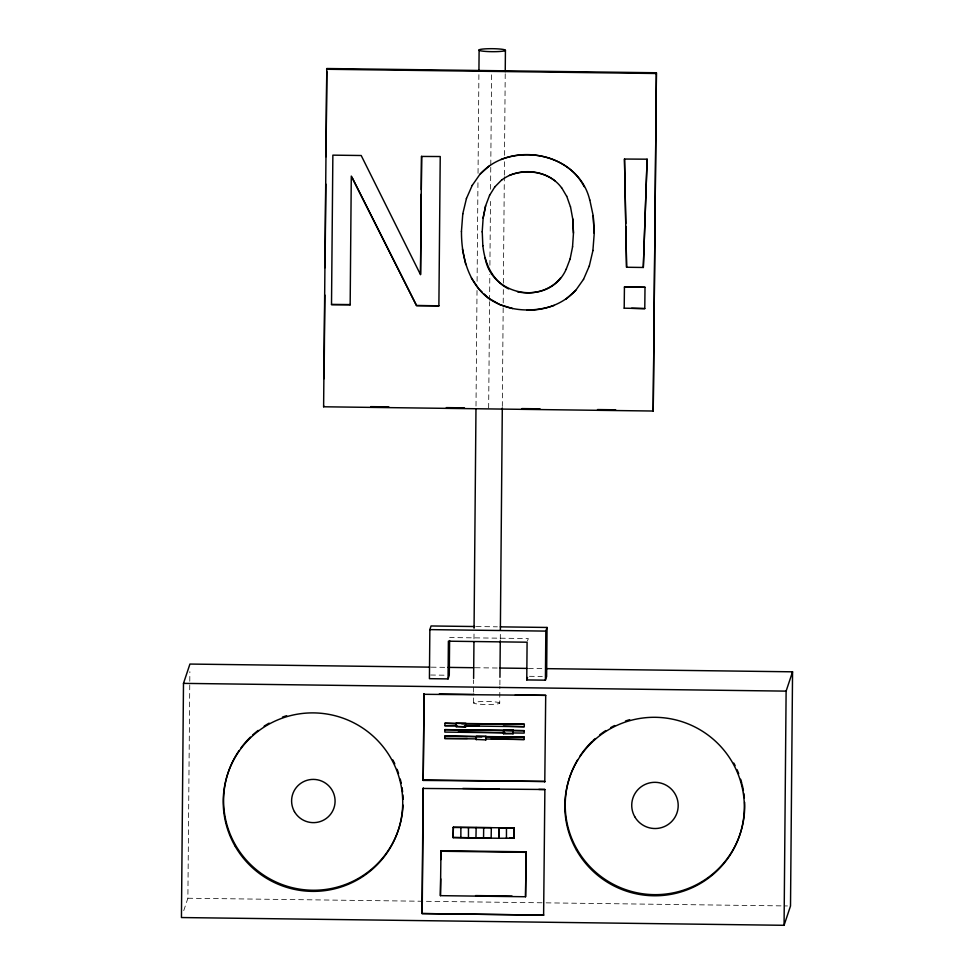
<?xml version="1.0" encoding="UTF-8"?>
<svg xmlns="http://www.w3.org/2000/svg" width="974" height="974" viewBox="0 0 974 974"><rect width="100%" height="100%" fill="white"/><g stroke="black" fill="none" stroke-linecap="round" stroke-linejoin="round"><path stroke-width="0.73" stroke-dasharray="4.87 3.65" d="M183.745 910.641L187.885 898.235L189.869 671.658M473.413 702.826L473.498 693.695M473.51 692.173L473.608 679.998M473.973 638.907L474.034 631.298M476.006 406.097L477.017 290.447M477.09 281.316L477.966 180.884M478.039 173.275L478.916 72.843M488.656 408.167L489.593 301.733M489.605 300.211L489.825 274.376M489.91 265.245L490.47 201.387M490.567 189.224L490.774 166.42M490.786 164.898L491.578 73.683M499.723 703.155A13.173 1.485 0.5 0 0 480.426 701.621A13.173 1.485 0.5 0 0 479.561 704.19A13.173 1.485 0.5 0 0 499.723 703.155L499.869 686.426M499.881 684.905L499.942 678.817M500.283 639.248L500.356 631.639M502.316 406.426L503.205 304.472M503.217 302.951L503.339 289.266M503.388 283.178L504.325 176.659M504.337 175.137L504.459 161.44M504.508 155.353L505.226 73.184M527.494 640.989L528.31 638.554L449.611 637.544M476.262 626.538L497.349 626.818M431.287 667.166L446.469 667.36M475.3 667.738L498.067 668.03M528.432 668.42L543.614 668.614M430.642 675.019L446.421 675.226M529.418 676.297L542.323 676.455M187.885 898.235L544.6 902.825M546.122 902.849L787.467 905.954"/><path stroke-width="1.46" d="M429.765 667.141L189.93 664.061L183.489 683.371L181.444 917.545L784.07 925.3L790.511 905.99L792.556 671.816L546.645 668.651M323.612 406.779L326.801 68.521L656.403 72.758L653.213 411.028L323.612 406.779L323.867 406.036M324.099 378.679L324.829 295.049M325.072 267.692L325.803 184.062M326.034 156.704L326.777 71.552M331.513 304.558L350.214 304.655L331.513 304.558L332.864 155.146L361.196 155.511L420.5 274.619L421.584 156.29L421.292 189.626M350.165 304.801L351.285 176.087L416.507 305.653L438.933 305.799L416.555 305.507L352.016 177.292M420.549 274.485L421.255 194.167M422.022 913.551L543.614 915.122L422.022 913.551L423.118 788.453L544.88 789.5L538.805 789.427M423.179 780.43L424.104 693.78L423.179 780.43L544.953 781.477L423.361 779.918M422.192 913.028L423.288 787.942M474.752 626.526L431.068 625.965L429.851 629.618L429.424 678.671L448.064 678.915L449.282 675.262L449.586 640.563M438.884 305.946L440.236 156.534L421.535 156.437M440.418 895.654L440.978 850.716L526.106 851.812L525.546 896.75L440.418 895.654L440.735 878.852M440.893 859.604L440.978 850.716M476.347 738.889L444.741 738.487L444.862 736.052L524.219 737.074L524.097 739.51L485.929 739.023M503.631 732.838L444.801 732.083L444.923 729.648L524.268 730.67L524.158 733.105L513.201 732.959M456.258 725.813L444.862 725.667L444.972 723.244L524.329 724.266L524.207 726.689L465.84 725.947M448.064 678.915L448.393 641.196L527.092 642.207L526.764 679.925L545.403 680.169L546.621 676.516L547.047 627.451L500.356 626.854M483.579 837.993L453.154 837.677L453.348 827.182L514.138 827.973L514.053 838.188L509.499 838.127M453.154 837.677L453.348 827.182M456.161 726.677L456.282 723.11L465.864 723.244L465.742 726.811L456.161 726.677L456.282 723.11M460.872 827.51L460.86 837.482M468.47 827.608L468.457 837.579M473.62 678.476L473.948 641.951M474.058 628.254L475.969 409.141M478.928 71.321L479.111 50.015M476.249 739.753L476.371 736.186L485.953 736.307L485.819 739.887L476.347 739.461M491.261 837.871L483.554 838.066L483.676 827.803M485.819 739.887L485.953 736.307M491.152 838.164L491.322 827.742M499.954 677.295L500.271 640.77M500.368 630.117L502.304 407.948M505.238 71.662L505.421 50.356A13.173 1.485 0.5 0 0 486.123 48.81A13.173 1.485 0.5 0 0 485.259 51.391A13.173 1.485 0.5 0 0 505.421 50.356M514.053 838.164L498.761 838.261L498.944 827.766M498.834 838.042L498.919 827.851M503.521 733.702L503.655 730.135L513.225 730.256L513.201 733.532L503.521 733.702L503.655 730.135M506.468 828.095L506.456 838.066M513.103 733.824L513.225 730.256M513.98 838.383L514.138 827.973M525.546 896.75L526.106 851.812M545.403 680.169L545.83 631.103L547.047 627.451M543.614 915.122L544.88 789.5M544.783 782L545.708 695.351L515.307 694.961M624.2 308.332L624.431 287.038L645.007 287.293L644.776 308.6L624.249 308.186M653.213 411.028L656.403 72.758M784.07 925.3L786.115 691.126L792.556 671.816M643.315 267.473L647.126 159.188L624.492 159.042L626.574 267.253L643.315 267.473L647.126 159.188M572.542 246.897L573.479 232.932L572.797 218.943M482.191 231.909L483.153 217.993L485.636 205.745M461.42 231.642L462.796 213.817M592.898 250.598L594.25 233.2L593.215 215.571M570.119 258.974L572.59 246.751M483.104 218.139L485.588 205.879L489.605 195.238M589.282 266.072L592.947 250.464M462.747 213.963L466.449 198.477M624.492 159.042L625.783 223.521M444.972 723.244L456.282 723.682M444.862 725.667L456.928 725.533M444.923 729.648L524.268 730.67M444.862 736.052L481.838 736.831M444.741 738.487L467.301 738.475M465.742 726.811L456.258 726.385M626.574 267.253L625.844 226.528M624.431 287.038L645.007 287.293M644.776 308.6L631.602 308.283M476.14 827.474L475.957 837.969L498.761 838.261M526.764 679.925L527.567 677.49M483.554 838.066L453.263 837.372M524.329 724.266L461.761 723.755M524.207 726.689L503.351 726.129M491.346 827.669L453.251 827.486M524.219 737.074L485.953 736.88M524.097 739.51L491.261 738.791M545.708 695.351L423.933 694.304M566.174 269.299L570.167 258.828M583.487 279.453L589.331 265.926M466.4 198.623L472.244 185.316M489.557 195.384L494.926 186.716M566.223 269.153C549.738 306.396 491.7 297.228 485.113 257.733M472.195 185.462L480.012 174.188L489.654 165.58M583.536 279.307L575.658 290.459L565.626 299.395M494.877 186.85L501.707 179.922M560.744 277.736C550.627 290.654 533.119 295.122 517.486 291.798M479.963 174.334C511.216 139.306 578.751 152.808 589.757 200.108M575.707 290.313C563.398 303.937 545.197 310.45 527.08 310.182M501.659 180.056C519.349 166.664 548.143 169.439 561.523 187.714M509.353 175.357C524.207 169.586 542.238 170.888 555.022 180.872M501.026 159.517C530.501 148.121 569.047 157.216 584.169 186.679M554.145 305.422C532.668 312.873 507.332 311.583 488.412 298.214C468.068 282.691 461.359 255.979 461.469 231.495M326.558 69.264L656.159 73.5M370.729 406.645L388.869 406.876M446.323 407.619L464.464 407.85M521.918 408.593L540.071 408.824M597.512 409.567L615.665 409.798M429.851 629.618L545.83 631.103M447.979 667.385L473.79 667.714M499.589 668.042L526.91 668.395M183.489 683.371L786.115 691.126M439.311 693.975L474.265 694.425M464.415 725.63L479.391 725.813M503.546 730.427L513.128 730.549M458.377 731.961L504.788 732.558M503.619 733.398L513.201 733.532M462.808 788.441L499.285 788.916M498.846 828.07L514.065 828.192M440.796 851.239L525.923 852.335M475.556 895.593L512.032 896.056M512.677 308.575L499.747 304.57L488.461 298.068L484.224 294.063M508.611 288.901C492.442 280.841 484.516 262.834 482.885 245.594M482.093 292.066L478.916 289.071L471.343 277.894M561.572 187.568L566.649 196.273M566.698 196.127L570.435 206.78M589.806 199.962L593.178 215.717L594.201 233.346M462.431 249.052L465.767 264.575M570.484 206.634L572.749 219.089L573.43 233.078M482.24 231.763L482.836 245.74M399.827 825.234A89.815 89.182 18.4 0 1 275.605 881.823A89.815 89.182 18.4 0 1 239.141 750.504M240.834 748.117A89.815 89.182 18.4 0 1 250.428 737.111M252.546 735.114A89.815 89.182 18.4 0 1 258.159 730.415M264.149 726.166A89.815 89.182 18.4 0 1 269.141 723.158M282.472 717.095A89.815 89.182 18.4 0 1 286.648 715.707M392.851 759.951A89.815 89.182 18.4 0 1 394.799 763.896M397.1 769.302A89.815 89.182 18.4 0 1 398.585 773.453M400.229 779.042A89.815 89.182 18.4 0 1 401.227 783.291M402.019 787.613A89.815 89.182 18.4 0 1 402.591 791.984M402.859 794.906A89.815 89.182 18.4 0 1 403.066 799.277M403.017 805.072A89.815 89.182 18.4 0 1 400.204 823.834M744.635 802.223A89.815 89.182 18.4 0 1 633.1 891.88A89.815 89.182 18.4 0 1 577.631 759.805M579.944 756.116A89.815 89.182 18.4 0 1 592.046 741.506M593.093 740.508A89.815 89.182 18.4 0 1 595.248 738.548M599.777 734.81A89.815 89.182 18.4 0 1 605.767 730.573M610.759 727.566A89.815 89.182 18.4 0 1 614.631 725.533M625.478 721.004A89.815 89.182 18.4 0 1 629.679 719.689M733.775 763.068A89.815 89.182 18.4 0 1 735.139 765.649M737.026 769.63A89.815 89.182 18.4 0 1 738.718 773.709M740.654 779.249A89.815 89.182 18.4 0 1 741.847 783.437M742.2 784.849A89.815 89.182 18.4 0 1 743.393 790.559M743.844 793.457A89.815 89.182 18.4 0 1 744.355 797.84M234.856 845.749A89.815 89.182 18.4 0 0 390.306 847.745A89.815 89.182 18.4 0 0 313.75 712.895A89.815 89.182 18.4 0 0 234.856 845.749M576.474 850.144A89.815 89.182 18.4 0 0 731.924 852.153A89.815 89.182 18.4 0 0 655.368 717.302A89.815 89.182 18.4 0 0 576.474 850.144M634.744 816.711A23.242 23.084 18.4 0 0 674.982 817.223A23.242 23.084 18.4 0 0 655.161 782.317A23.242 23.084 18.4 0 0 634.744 816.711M294.416 811.586A21.757 21.611 18.4 0 0 332.073 812.072A21.757 21.611 18.4 0 0 313.531 779.395A21.757 21.611 18.4 0 0 294.416 811.586"/></g></svg>
